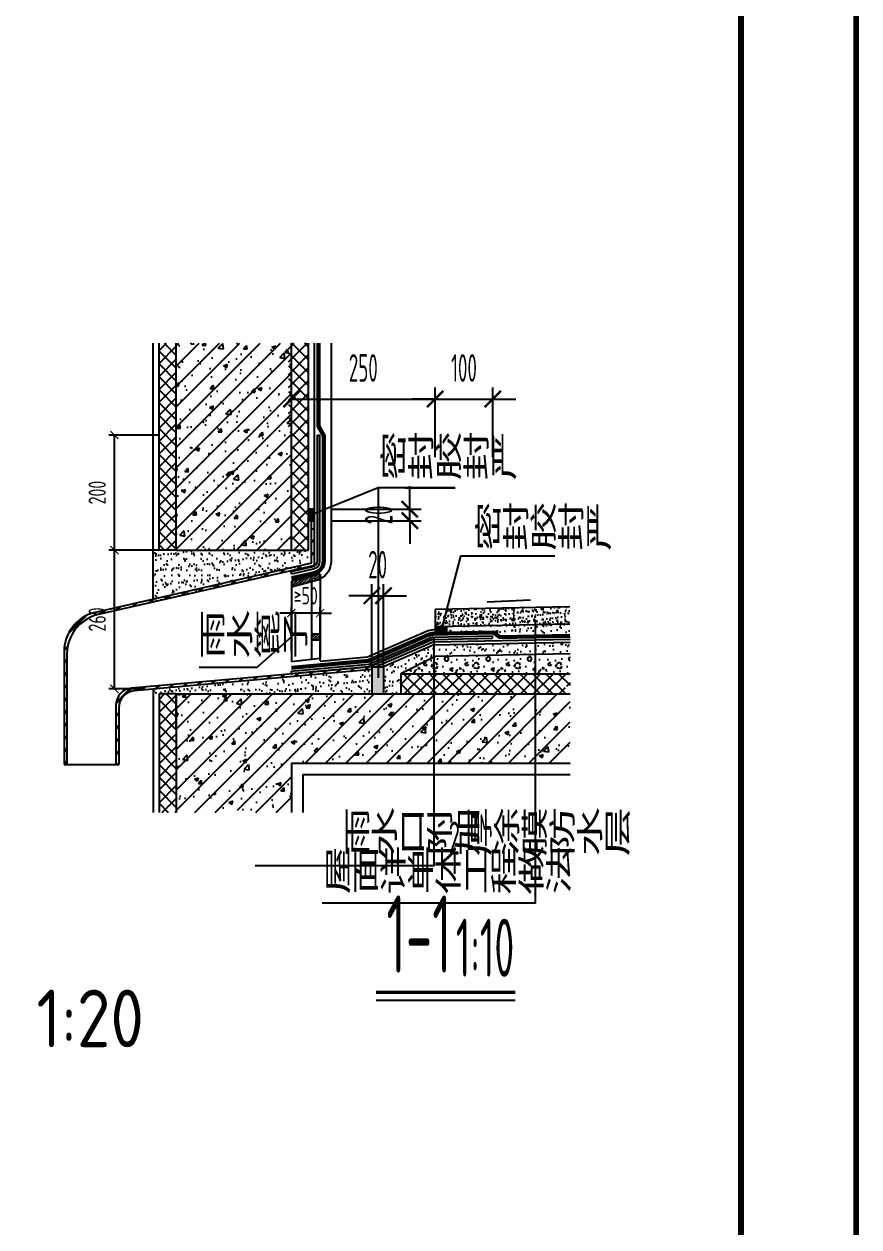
# Model space of a CAD drawing. Extents: x -40548 to 155442, y 5688 to 67136.
# Drawn here: x 135196 to 136647, y 14156 to 16247 of the extents above; entities that cross this region are included whole.
import ezdxf
from ezdxf.enums import TextEntityAlignment as Align

# ---------------------------------------------------------------- set-up
doc = ezdxf.new("R2010")
doc.units = 0
doc.header["$LTSCALE"] = 1000
doc.linetypes.add('DASH', pattern=[0.35, 0.25, -0.1])
doc.linetypes.add('HIDDEN3', pattern=[0.25, 0.125, -0.125])
doc.layers.get('DEFPOINTS').update_dxf_attribs({"color": 200})
for name, color, linetype in [('0-cxFrame', 155, 'Continuous'), ('A-HATCH-1', 252, 'Continuous'), ('A-TEXT', 61, 'Continuous'), ('AD-NAME-DRWN', 91, 'Continuous'), ('AD-SIGN', 195, 'Continuous'), ('AE-FNSH', 11, 'Continuous'), ('AE-PATN-MATE', 8, 'Continuous'), ('AE-PIPE', 10, 'Continuous'), ('AE-SUFC', 3, 'Continuous'), ('AS-WALL', 40, 'Continuous'), ('DIM_SYMB', 3, 'Continuous'), ('PUB_DIM', 3, 'Continuous')]:
    doc.layers.add(name, color=color, linetype=linetype)
doc.layers.add('0-cxText', color=131, linetype='Continuous', lineweight=25)
doc.styles.add('cx_tuming', font='simhei.ttf')
doc.styles.add('cx_tuqian1', font='')
doc.styles.get("Standard").update_dxf_attribs({"font": 'gbenor.shx', "bigfont": 'gbcbig.shx'})
doc.styles.add('TH-STYLE1', font='@TSSDENG', dxfattribs={"width": 0.7, "bigfont": '@TSSDCHN'})
doc.styles.add('TH-STYLE2', font='@TSSDENG', dxfattribs={"width": 0.7, "bigfont": '@TSSDCHN'})
doc.styles.add('TH-STYLE3', font='@TSSDENG', dxfattribs={"width": 0.7, "bigfont": '@TSSDCHN'})
doc.styles.add('TH-STYLE3_T3', font='@TSSDENG', dxfattribs={"width": 0.525, "bigfont": '@TSSDCHN'})
doc.styles.add('黑体', font='', dxfattribs={"width": 0.9})
doc.styles.get('cx_tuqian1').set_extended_font_data('SimSun')
doc.styles.get('黑体').set_extended_font_data('冬青黑体简体中文 W3')
doc.dimstyles.new('TH-DIM10', dxfattribs={"dimscale": 10, "dimtxt": 3, "dimasz": 2, "dimexe": 1, "dimexo": 0, "dimgap": 1.5, "dimtad": 1, "dimdec": 0, "dimdsep": 46, "dimtxsty": 'TH-STYLE3', "dimblk1": 'ARCHTICK', "dimblk2": 'ARCHTICK', "dimsah": 1, "dimcen": -1, "dimclrd": 256, "dimclre": 256, "dimclrt": 256, "dimazin": 0, "dimtfac": 1, "dimtdec": 0, "dimtix": 1, "dimtmove": 2, "dimatfit": 0, "dimldrblk": 'ARCHTICK', "dimfxl": 0, "dimtolj": 1, "dimtzin": 0, "dimlwd": -1, "dimlwe": -1, "dimarcsym": 0})
doc.dimstyles.new('TH-DIM10$TCH-20', dxfattribs={"dimscale": 20, "dimtxt": 2.4, "dimasz": 2, "dimexe": 1, "dimexo": 0, "dimgap": 1.5, "dimtad": 1, "dimdec": 0, "dimdsep": 46, "dimtxsty": 'TH-STYLE3_T3', "dimblk": 'ARCHTICK', "dimblk1": 'ARCHTICK', "dimblk2": 'ARCHTICK', "dimcen": -1, "dimclrd": 256, "dimclre": 256, "dimclrt": 256, "dimazin": 0, "dimtfac": 1, "dimtdec": 0, "dimtix": 1, "dimtmove": 2, "dimatfit": 0, "dimldrblk": 'ARCHTICK', "dimfxl": 0, "dimtolj": 1, "dimtzin": 0, "dimlwd": -1, "dimlwe": -1, "dimarcsym": 0})
pattern_1 = [(45, (-33926.475, -74853.203), (-11.2253202, 11.2253202), []), (135, (-33926.475, -74853.203), (-11.2253202, -11.2253202), [])]

# ---------------------------------------------------------------- blocks, each defined once
blk = doc.blocks.new('A$C084F4FFF')
at = {"layer": 'A-HATCH-1'}
h = blk.add_hatch(dxfattribs=at)
h.set_pattern_fill('JIS_LC_8A', color=256, scale=2, style=0)
h.set_pattern_definition([(45, (-170191.733, -88013.076), (-11.0308658, 11.0308658), []), (45, (-170189.733, -88013.076), (-11.0308658, 11.0308658), [])])
h.paths.add_polyline_path([(0, 196.4), (0, 0), (5, 0), (5, 192.6, -0.338851), (56.7, 260.2), (435, 346.2), (435, 410), (430, 410), (430, 350), (51.7, 264, 0.338851)])
h = blk.add_hatch(dxfattribs=at)
h.set_pattern_fill('JIS_WOOD', color=256, scale=5, style=0)
h.set_pattern_definition([(45, (-163356.801, -88832.146), (-2.499999996, 2.499999996), [])])
h.paths.add_polyline_path([(445, 321.7), (445, 331.7), (395, 318.2), (395, 308.2)])
h = blk.add_hatch(dxfattribs=at)
h.set_pattern_fill('JIS_WOOD', color=256, scale=5, style=0)
h.set_pattern_definition([(45, (-163356.801, -88827.146), (-2.499999996, 2.499999996), [])])
h.paths.add_polyline_path([(430, 226.7), (430, 216.7), (445, 216.7), (445, 226.7)])
h = blk.add_hatch(dxfattribs=at)
h.set_pattern_fill('JIS_LC_8A', color=256, scale=2, style=0)
h.set_pattern_definition([(45, (-163366.801, -88827.687), (-11.0308658, 11.0308658), []), (45, (-163364.801, -88827.687), (-11.0308658, 11.0308658), [])])
h.paths.add_polyline_path([(95, 0), (95, 98.5, -0.384207), (121.9, 128.3), (535, 165), (535, 170), (116.9, 132.8, 0.384207), (90, 103), (90, 0)])
at = {"layer": 'AE-PIPE'}
for p, q in [((430, 350), (430, 410)), ((430, 410), (435, 410)), ((435, 346.2), (435, 410)), ((430, 350), (51.7, 264)), ((435, 346.2), (56.7, 260.2)), ((445, 331.7), (395, 318.2)), ((445, 321.7), (395, 308.2)), ((395, 318.2), (395, 313.2)), ((430, 317.7), (430, 182.5)), ((445, 331.2), (445, 326.2)), ((445, 326.7), (445, 184.1)), ((395, 313.2), (395, 178.6)), ((445, 226.7), (430, 226.7)), ((430, 226.2), (430, 216.2)), ((430, 216.7), (445, 216.7)), ((445, 216.2), (445, 226.2)), ((0, 196.4), (0, 0)), ((5, 192.6), (5, 0)), ((535, 170), (116.9, 132.8)), ((445, 184.1), (395, 178.6)), ((535, 170), (535, 165)), ((535, 165), (121.9, 128.3)), ((90, 103), (90, 0)), ((95, 98.5), (95, 0)), ((0, 0), (5, 0)), ((5, 0), (90, 0)), ((90, 0), (95, 0))]:
    blk.add_line(p, q, dxfattribs=at)
for centre, radius, start in [((70, 196.4), 70, 105.124), ((75, 192.6), 70, 105.124), ((120, 103), 30, 95.9315), ((125, 98.5), 30, 95.9315)]:
    blk.add_arc(centre, radius, start, 180, dxfattribs=at)
blk = doc.blocks.new('_ArchTick')
at = {"color": 0, "linetype": 'ByBlock', "const_width": 0.1}
blk.add_lwpolyline([(-0.354, -0.354), (0.354, 0.354)], dxfattribs=at)
blk = doc.blocks.new('*D17')
at = {"layer": 'DEFPOINTS', "color": 0}
for p in [(135352.8, 15332.6), (135430.3, 15332.6), (135402.8, 15091.5)]:
    blk.add_point(p, dxfattribs=at)
at = {"layer": 'PUB_DIM'}
for p, q in [((135430.3, 15332.6), (135342.8, 15332.6)), ((135352.8, 15091.5), (135352.8, 15332.6)), ((135402.8, 15091.5), (135342.8, 15091.5))]:
    blk.add_line(p, q, dxfattribs=at)
at = {"layer": 'PUB_DIM', "xscale": 20, "yscale": 20, "zscale": 20}
for p, rotation in [((135352.8, 15332.6), 90), ((135352.8, 15091.5), 270)]:
    blk.add_blockref('_ArchTick', p, dxfattribs=dict(at, rotation=rotation))
at = {"layer": 'PUB_DIM', "insert": (135322.8, 15212.1), "char_height": 30, "attachment_point": 5, "rotation": 90, "style": 'TH-STYLE3'}
blk.add_mtext('\\A1;260', dxfattribs=at)
blk = doc.blocks.new('*D18')
at = {"layer": 'DEFPOINTS', "color": 0}
for p in [(135352.8, 15532.6), (135430.3, 15532.6), (135402.8, 15332.6)]:
    blk.add_point(p, dxfattribs=at)
at = {"layer": 'PUB_DIM'}
for p, q in [((135430.3, 15532.6), (135342.8, 15532.6)), ((135352.8, 15332.6), (135352.8, 15532.6)), ((135402.8, 15332.6), (135342.8, 15332.6))]:
    blk.add_line(p, q, dxfattribs=at)
at = {"layer": 'PUB_DIM', "xscale": 20, "yscale": 20, "zscale": 20}
for p, rotation in [((135352.8, 15532.6), 90), ((135352.8, 15332.6), 270)]:
    blk.add_blockref('_ArchTick', p, dxfattribs=dict(at, rotation=rotation))
at = {"layer": 'PUB_DIM', "insert": (135322.8, 15432.6), "char_height": 30, "attachment_point": 5, "rotation": 90, "style": 'TH-STYLE3'}
blk.add_mtext('\\A1;200', dxfattribs=at)
blk = doc.blocks.new('*D19')
at = {"layer": 'DEFPOINTS', "color": 0}
for p in [(135660.3, 15223.3), (135660.3, 15157.7), (135710.3, 15141)]:
    blk.add_point(p, dxfattribs=at)
at = {"layer": 'PUB_DIM'}
for p, q in [((135660.3, 15223.3), (135640.3, 15223.3)), ((135660.3, 15157.7), (135660.3, 15233.3)), ((135710.3, 15223.3), (135660.3, 15223.3)), ((135710.3, 15141), (135710.3, 15233.3)), ((135710.3, 15223.3), (135730.3, 15223.3))]:
    blk.add_line(p, q, dxfattribs=at)
at = {"layer": 'PUB_DIM', "xscale": 20, "yscale": 20, "zscale": 20}
blk.add_blockref('_ArchTick', (135660.3, 15223.3), dxfattribs=at)
at = {"layer": 'PUB_DIM', "xscale": 20, "yscale": 20, "zscale": 20, "rotation": 180}
blk.add_blockref('_ArchTick', (135710.3, 15223.3), dxfattribs=at)
at = {"layer": 'PUB_DIM', "insert": (135685.3, 15253.3), "char_height": 30, "attachment_point": 5, "style": 'TH-STYLE3'}
blk.add_mtext('\\A1;≥50', dxfattribs=at)
blk = doc.blocks.new('_ARROW')
blk.add_solid([(0, 0), (-1, 0.1), (-1, -0.1)])
blk = doc.blocks.new('TK22.A1 L(Dragon)')
at = {"layer": '0-cxFrame', "color": 7, "const_width": 0.5}
blk.add_lwpolyline([(0, 0), (-841, 0), (-841, 594), (0, 594)], close=True, dxfattribs=at)
at = {"layer": '0-cxFrame', "const_width": 0.5}
blk.add_lwpolyline([(-80, 10), (-821, 10), (-821, 584), (-80, 584)], close=True, dxfattribs=at)
at = {"style": '黑体', "flags": 4}
blk.add_attdef('图幅', text='', height=3.3, dxfattribs=at).set_placement((-40, 3), align=Align.RIGHT)
at = {"layer": '0-cxText', "flags": 4}
for tag, height, style, p in [('建设单位', 3.5, 'cx_tuming', (-45, 240)), ('项目名称', 3.5, 'cx_tuming', (-45, 210)), ('子项名称', 3.5, 'cx_tuming', (-45, 180)), ('工程编号', 3.3, 'cx_tuqian1', (-35, 165)), ('图名1', 3.5, 'cx_tuming', (-45, 87)), ('图名2', 3.5, 'cx_tuming', (-45, 79)), ('图名3', 3.5, 'cx_tuming', (-45, 71)), ('出图日期', 3.3, 'cx_tuqian1', (-39, 60)), ('专业', 3.3, 'cx_tuqian1', (-55, 52)), ('版次', 3.3, 'cx_tuqian1', (-20, 44)), ('图号', 3.3, 'cx_tuqian1', (-55, 44))]:
    blk.add_attdef(tag, text='', height=height, dxfattribs=dict(at, style=style)).set_placement(p, align=Align.MIDDLE)
at = {"layer": 'DEFPOINTS', "color": 6, "flags": 4}
for tag, height, style, p in [('tufu', 3.3, '黑体', (-12, 12)), ('dwfname', 4, 'cx_tuqian1', (-80, 3))]:
    blk.add_attdef(tag, text='', height=height, dxfattribs=dict(at, style=style)).set_placement(p, align=Align.RIGHT)
blk = doc.blocks.new('*D147')
at = {"layer": 'DEFPOINTS', "color": 0}
for p in [(135820.3, 15253.4), (135800.3, 15129.9), (135820.3, 15129.9)]:
    blk.add_point(p, dxfattribs=at)
at = {"layer": 'PUB_DIM'}
for p, q in [((135800.3, 15129.9), (135800.3, 15273.4)), ((135820.3, 15129.9), (135820.3, 15273.4)), ((135800.3, 15253.4), (135760.3, 15253.4)), ((135800.3, 15253.4), (135820.3, 15253.4)), ((135820.3, 15253.4), (135860.3, 15253.4))]:
    blk.add_line(p, q, dxfattribs=at)
at = {"layer": 'PUB_DIM', "xscale": 40, "yscale": 40, "zscale": 40}
blk.add_blockref('_ArchTick', (135800.3, 15253.4), dxfattribs=at)
at = {"layer": 'PUB_DIM', "xscale": 40, "yscale": 40, "zscale": 40, "rotation": 180}
blk.add_blockref('_ArchTick', (135820.3, 15253.4), dxfattribs=at)
at = {"layer": 'PUB_DIM', "insert": (135810.3, 15307.4), "char_height": 48, "attachment_point": 5, "style": 'TH-STYLE3_T3'}
blk.add_mtext('\\A1;20', dxfattribs=at)
blk = doc.blocks.new('*D151')
at = {"layer": 'DEFPOINTS', "color": 0}
for p in [(136010.3, 15595.2), (135910.3, 15494), (136010.3, 15494)]:
    blk.add_point(p, dxfattribs=at)
at = {"layer": 'PUB_DIM'}
for p, q in [((135910.3, 15595.2), (135870.3, 15595.2)), ((135910.3, 15494), (135910.3, 15615.2)), ((135910.3, 15595.2), (136010.3, 15595.2)), ((136010.3, 15494), (136010.3, 15615.2)), ((136010.3, 15595.2), (136050.3, 15595.2))]:
    blk.add_line(p, q, dxfattribs=at)
at = {"layer": 'PUB_DIM', "xscale": 40, "yscale": 40, "zscale": 40}
blk.add_blockref('_ArchTick', (135910.3, 15595.2), dxfattribs=at)
at = {"layer": 'PUB_DIM', "xscale": 40, "yscale": 40, "zscale": 40, "rotation": 180}
blk.add_blockref('_ArchTick', (136010.3, 15595.2), dxfattribs=at)
at = {"layer": 'PUB_DIM', "insert": (135960.3, 15649.2), "char_height": 48, "attachment_point": 5, "style": 'TH-STYLE3_T3'}
blk.add_mtext('\\A1;100', dxfattribs=at)
blk = doc.blocks.new('*D152')
at = {"layer": 'DEFPOINTS', "color": 0}
for p in [(135910.3, 15595.2), (135660.3, 15494), (135910.3, 15494)]:
    blk.add_point(p, dxfattribs=at)
at = {"layer": 'PUB_DIM'}
for p, q in [((135660.3, 15494), (135660.3, 15615.2)), ((135660.3, 15595.2), (135910.3, 15595.2)), ((135910.3, 15494), (135910.3, 15615.2))]:
    blk.add_line(p, q, dxfattribs=at)
at = {"layer": 'PUB_DIM', "xscale": 40, "yscale": 40, "zscale": 40, "rotation": 180}
blk.add_blockref('_ArchTick', (135660.3, 15595.2), dxfattribs=at)
at = {"layer": 'PUB_DIM', "xscale": 40, "yscale": 40, "zscale": 40}
blk.add_blockref('_ArchTick', (135910.3, 15595.2), dxfattribs=at)
at = {"layer": 'PUB_DIM', "insert": (135785.3, 15649.2), "char_height": 48, "attachment_point": 5, "style": 'TH-STYLE3_T3'}
blk.add_mtext('\\A1;250', dxfattribs=at)
blk = doc.blocks.new('*D153')
at = {"layer": 'DEFPOINTS', "color": 0}
for p in [(135731.3, 15403.8), (135866.1, 15403.8), (135731.3, 15383.8)]:
    blk.add_point(p, dxfattribs=at)
at = {"layer": 'PUB_DIM'}
for p, q in [((135866.1, 15403.8), (135866.1, 15443.8)), ((135731.3, 15403.8), (135886.1, 15403.8)), ((135866.1, 15383.8), (135866.1, 15403.8)), ((135731.3, 15383.8), (135886.1, 15383.8)), ((135866.1, 15383.8), (135866.1, 15343.8))]:
    blk.add_line(p, q, dxfattribs=at)
at = {"layer": 'PUB_DIM', "xscale": 40, "yscale": 40, "zscale": 40}
for p, rotation in [((135866.1, 15403.8), 270), ((135866.1, 15383.8), 90)]:
    blk.add_blockref('_ArchTick', p, dxfattribs=dict(at, rotation=rotation))
at = {"layer": 'PUB_DIM', "insert": (135812.1, 15393.8), "char_height": 48, "attachment_point": 5, "rotation": 90, "style": 'TH-STYLE3_T3'}
blk.add_mtext('\\A1;20', dxfattribs=at)

msp = doc.modelspace()

# ---------------------------------------------------------------- hatches: boundary and pattern name
at = {"layer": 'A-HATCH-1'}
h = msp.add_hatch(dxfattribs=at)
h.set_pattern_fill('钢筋混凝土', color=256, scale=10, style=0)
h.set_pattern_definition([(45, (-12437.17, -84374.01), (-17.6776695, 17.6776695), []), (50, (-12437.17, -84374.01), (71.726018, -6.275213), [7.5, -82.5]), (355, (-12437.17, -84374.01), (-13.875133, 75.219213), [6, -66]), (100.4514, (-12431.194, -84374.534), (57.850938, 68.943954), [6.37402, -70.11421]), (46.1842, (-12437.17, -84354.01), (106.724105, -16.5519), [11.25, -123.75]), (96.6356, (-12428.28, -84355.39), (93.46627, 97.41179), [9.56103, -105.1713]), (351.1842, (-12437.17, -84354.01), (93.466195, 97.41186), [9, -99]), (21, (-12427.17, -84359.01), (59.690705, -40.26189), [7.5, -82.5]), (326, (-12427.17, -84359.01), (24.331533, 72.515005), [6, -66]), (71.4514, (-12422.2, -84362.366), (84.022263, 32.25305), [6.37402, -70.11421]), (37.5, (-12437.17, -84374.01), (1.2159855, 33.2893854), [0, -65.2, 0, -67, 0, -66.25]), (7.5, (-12437.17, -84374.01), (26.306954, 39.441171), [0, -38.2, 0, -63.7, 0, -25.25]), (327.5, (-12459.47, -84374.01), (53.3822436, -2.255487), [0, -25, 0, -78, 0, -103.5]), (317.5, (-12469.47, -84374.01), (58.318617, 10.010498), [0, -32.5, 0, -51.8, 0, -73.5])])
h.paths.add_polyline_path([(135660.3, 15692.2), (135460.3, 15692.2), (135460.3, 15332.6), (135491.9, 15332.6), (135660.3, 15332.6)])
h = msp.add_hatch(dxfattribs=at)
h.set_pattern_fill('钢筋混凝土', color=256, scale=10, style=0)
h.set_pattern_definition([(45, (-17059.55, -81919.87), (-17.6776695, 17.6776695), []), (50, (-17059.55, -81919.87), (71.726018, -6.275213), [7.5, -82.5]), (355, (-17059.55, -81919.87), (-13.875133, 75.219213), [6, -66]), (100.4514, (-17053.574, -81920.39), (57.850938, 68.943954), [6.37402, -70.11421]), (46.1842, (-17059.55, -81899.87), (106.724105, -16.5519), [11.25, -123.75]), (96.6356, (-17050.66, -81901.25), (93.46627, 97.41179), [9.56103, -105.1713]), (351.1842, (-17059.55, -81899.87), (93.466195, 97.41186), [9, -99]), (21, (-17049.55, -81904.87), (59.690705, -40.26189), [7.5, -82.5]), (326, (-17049.55, -81904.87), (24.331533, 72.515005), [6, -66]), (71.4514, (-17044.58, -81908.225), (84.022263, 32.25305), [6.37402, -70.11421]), (37.5, (-17059.55, -81919.87), (1.2159855, 33.2893854), [0, -65.2, 0, -67, 0, -66.25]), (7.5, (-17059.55, -81919.87), (26.306954, 39.441171), [0, -38.2, 0, -63.7, 0, -25.25]), (327.5, (-17081.85, -81919.87), (53.3822436, -2.255487), [0, -25, 0, -78, 0, -103.5]), (317.5, (-17091.85, -81919.87), (58.318617, 10.010498), [0, -32.5, 0, -51.8, 0, -73.5])])
h.paths.add_polyline_path([(136144.7, 14962.6), (136144.7, 15082.6), (135460.3, 15082.6), (135460.3, 14876.8), (135561.7, 14876.8), (135565.5, 14888.9), (135569.6, 14864.7), (135571.1, 14876.8), (135660.3, 14876.8), (135660.3, 14962.6)])
at = {"layer": 'AE-PATN-MATE'}
h = msp.add_hatch(dxfattribs=at)
h.set_pattern_fill('ANSI37', color=256, scale=5, style=0)
h.set_pattern_definition(pattern_1)
h.paths.add_polyline_path([(135460.3, 15692.2), (135430.3, 15692.2), (135430.3, 15332.6), (135460.3, 15332.6)])
h = msp.add_hatch(dxfattribs=at)
h.set_pattern_fill('ANSI37', color=256, scale=5, style=0)
h.set_pattern_definition([(45, (-33951.475, -74853.203), (-11.2253202, 11.2253202), []), (135, (-33951.475, -74853.203), (-11.2253202, -11.2253202), [])])
h.paths.add_polyline_path([(135690.3, 15692.2), (135655.3, 15692.2), (135655.3, 15544.6), (135660.3, 15532.6), (135660.3, 15332.6), (135690.3, 15332.6)])
for points in [[(135690.3, 15403.8), (135700.3, 15403.8), (135700.3, 15383.8), (135690.3, 15383.8)], [(135929.9, 15199.9), (135910, 15199.5), (135910.1, 15189.5), (135930.1, 15189.9)], [(135820.3, 15129.9), (135800.3, 15129.9), (135800.3, 15124.8), (135800.3, 15082.6), (135820.3, 15082.6)]]:
    msp.add_hatch(color=256, dxfattribs=at).paths.add_polyline_path(points)
h = msp.add_hatch(dxfattribs=at)
h.set_pattern_fill('粉刷', color=256, scale=5, style=0)
h.set_pattern_definition([(37.5, (-10305.994, -82029.309), (-0.6299336, 19.2682377), [0, -15.2, 0, -17, 0, -16.25]), (7.5, (-10305.994, -82029.31), (17.697767, 28.2214607), [0, -8.2, 0, -13.7, 0, -5.25]), (327.5, (-10318.294, -82029.309), (31.1414186, 0.0565905), [0, -5, 0, -18, 0, -23.5]), (317.5, (-10318.294, -82029.31), (30.061266, 8.7767556), [0, -2.5, 0, -11.8, 0, -13.5])])
h.paths.add_polyline_path([(135690.3, 15332.6), (135420.3, 15332.6), (135420.3, 15242), (135690.3, 15308.5)])
h = msp.add_hatch(dxfattribs=at)
h.set_pattern_fill('AR-CONC', color=256, scale=0.1, style=0)
h.set_pattern_definition([(50, (-33926.715, -73041.206), (18.2184669, -1.5939086), [1.905, -20.955]), (355, (-33926.715, -73041.206), (-3.5243421, 19.1056845), [1.524, -16.7640584]), (100.451445, (-33925.196, -73041.338), (14.6941247, 17.5117752), [1.6190009, -17.8090245]), (46.1842, (-33926.715, -73036.126), (27.107904, -4.2042328), [2.8575, -31.4325]), (96.635558, (-33924.456, -73036.476), (23.7404134, 24.7426125), [2.4285023, -26.713561]), (351.184151, (-33926.715, -73036.126), (23.7404134, 24.7426125), [2.2859967, -25.145973]), (21, (-33924.175, -73037.396), (15.1614391, -10.2265198), [1.905, -20.955]), (326, (-33924.175, -73037.396), (6.1802028, 18.4187966), [1.524, -16.764]), (71.451445, (-33922.911, -73038.248), (21.341642, 8.1922769), [1.6190009, -17.8089938]), (37.5, (-33926.7146, -73041.2055), (0.30886033, 8.45550389), [0, -16.5608, 0, -17.018, 0, -16.8275]), (7.5, (-33926.715, -73041.2055), (6.68196625, 10.0180575), [0, -9.7028, 0, -16.1798, 0, -6.4135]), (327.5, (-33932.379, -73041.2055), (13.55905952, -0.5728744), [0, -6.35, 0, -19.812, 0, -26.289]), (317.5, (-33934.919, -73041.206), (14.81291814, 2.5426491), [0, -8.255, 0, -13.1572, 0, -18.669])])
h.paths.add_polyline_path([(136144.4, 15204.2), (136144.4, 15234.2), (135910, 15229.5), (135910, 15199.5)])
h = msp.add_hatch(dxfattribs=at)
h.set_pattern_fill('粉刷', color=256, scale=5, style=0)
h.set_pattern_definition([(37.5, (-9833.53, -82126.347), (-0.6299336, 19.2682377), [0, -15.2, 0, -17, 0, -16.25]), (7.5, (-9833.53, -82126.347), (17.697767, 28.2214607), [0, -8.2, 0, -13.7, 0, -5.25]), (327.5, (-9845.83, -82126.347), (31.1414186, 0.0565905), [0, -5, 0, -18, 0, -23.5]), (317.5, (-9845.83, -82126.347), (30.061266, 8.7767556), [0, -2.5, 0, -11.8, 0, -13.5])])
edge = h.paths.add_edge_path()
edge.add_line((136144.4, 15186.3), (136144.4, 15204.2))
edge.add_line((136144.4, 15204.2), (135929.9, 15199.9))
edge.add_line((135929.9, 15199.9), (135929.6, 15189.9))
edge.add_line((135929.6, 15189.9), (136011.1, 15191.6))
edge.add_line((136011.1, 15191.6), (136023.1, 15183.7))
edge.add_line((136023.1, 15183.7), (136144.5, 15186.2))
edge.add_arc((136169.3, 15214.4), 37.6, 228.5167, 228.6387, ccw=False)
h = msp.add_hatch(dxfattribs=at)
h.set_pattern_fill('粉刷', color=256, scale=5, style=0)
h.set_pattern_definition([(142.5, (281858.51, -82208.635), (0.6299336, 19.2682377), [0, -15.2, 0, -17, 0, -16.25]), (172.5, (281858.51, -82208.635), (-17.697767, 28.2214607), [0, -8.2, 0, -13.7, 0, -5.25]), (212.5, (281870.81, -82208.635), (-31.1414186, 0.0565905), [0, -5, 0, -18, 0, -23.5]), (222.5, (281870.81, -82208.635), (-30.061266, 8.7767556), [0, -2.5, 0, -11.8, 0, -13.5])])
h.paths.add_polyline_path([(135906.8, 15167.5), (135820.3, 15129.9), (135820.3, 15082.6), (135850.3, 15082.6), (135850.3, 15117.6), (135910.3, 15147.5), (136144.7, 15152.2), (136144.3, 15172.2)])
h = msp.add_hatch(dxfattribs=at)
h.set_pattern_fill('加气混凝土', color=256, scale=6, style=0)
h.set_pattern_definition([(6e-12, (-163525.6, -90811.2), (36, 72), [0, -72]), (6e-12, (-163567.72, -90820.92), (36, 72), [0, -72]), (6e-12, (-163544.32, -90821.64), (36, 72), [0, -72]), (6e-12, (-163518.76, -90800.4), (36, 72), [0, -72]), (6e-12, (-163548.64, -90825.24), (36, 72), [0, -72]), (6e-12, (-163511.56, -90755.04), (36, 72), [0, -72]), (6e-12, (-163533.52, -90760.8), (36, 72), [0, -72]), (6e-12, (-163522, -90769.8), (36, 72), [0, -72]), (6e-12, (-163580.68, -90771.24), (36, 72), [0, -72]), (6e-12, (-163545.4, -90774.48), (36, 72), [0, -72]), (6e-12, (-163559.08, -90792.84), (36, 72), [0, -72]), (6e-12, (-163558.36, -90819.84), (36, 72), [0, -72]), (6e-12, (-163531.36, -90822.72), (36, 72), [0, -72]), (6e-12, (-163511.56, -90791.04), (36, 72), [0, -72]), (6e-12, (-163578.88, -90802.2), (36, 72), [0, -72]), (6e-12, (-163572.76, -90789.96), (36, 72), [0, -72]), (6e-12, (-163544.68, -90795), (36, 72), [0, -72]), (6e-12, (-163554.76, -90805.44), (36, 72), [0, -72]), (6e-12, (-163560.52, -90781.68), (36, 72), [0, -72]), (6e-12, (-163551.52, -90754.68), (36, 72), [0, -72]), (6e-12, (-163576, -90817.32), (36, 72), [0, -72]), (6e-12, (-163536.4, -90769.44), (36, 72), [0, -72]), (6e-12, (-163569.88, -90768.36), (36, 72), [0, -72]), (6e-12, (-163575.64, -90759), (36, 72), [0, -72]), (130.601294, (-163515.982, -90777.5832), (-179.99999801, 216.000000944), [3.160986, -1324.45332]), (18.434949, (-163521.125, -90776.212), (179.99999934, 71.99999947), [3.252629, -452.115348]), (90, (-163521.125, -90779.298), (36, 72), [3.085714, -140.914278]), (161.565051, (-163518.039, -90780.326), (-180.0000009, 71.99999463), [3.252629, -452.115348]), (53.1301023, (-163518.039, -90780.326), (36.0000001, 71.99999997), [3.428572, -356.57142]), (135, (-163515.296, -90817.012), (-36.0000044, 71.9999951), [2.90924, -200.737512]), (45, (-163519.41, -90817.012), (35.9999998, 71.9999997), [2.90924, -200.737512]), (135, (-163517.353, -90819.07), (-36.0000044, 71.9999951), [2.90924, -200.737512]), (45, (-163517.353, -90819.07), (35.9999998, 71.9999997), [2.90924, -200.737512]), (116.56505, (-163549.925, -90768.67), (-6e-06, 143.999996), [3.833259, -76.66518]), (180, (-163551.64, -90765.24), (-36, 72), [4.114286, -67.88571]), (63.434949, (-163557.47, -90768.67), (3e-07, 143.999999), [3.833259, -76.66518]), (116.56505, (-163555.753, -90772.1), (-6e-06, 143.999996), [3.833259, -76.66518]), (6e-12, (-163555.75, -90772.1), (36, 72), [4.114286, -67.88571]), (63.434949, (-163551.64, -90772.1), (3e-07, 143.999999), [3.833259, -76.66518]), (107.102728, (-163522.839, -90793.0118), (-107.999995871, 360.00000058), [4.663362, -1953.9483]), (143.972626, (-163524.2105, -90788.5547), (-683.99999133, 503.99999943), [4.663362, -974.6424]), (180, (-163527.98, -90785.81), (-36, 72), [4.457143, -67.542852]), (36.0273733, (-163536.2105, -90788.5547), (683.999994945, 503.99999457), [4.663362, -974.6424]), (71.565051, (-163537.582, -90792.669), (108.00000055, 359.9999994), [4.336838, -451.031136]), (107.102728, (-163536.2105, -90797.126), (-107.999995871, 360.00000058), [4.663362, -1953.9483]), (143.972626, (-163532.439, -90799.869), (-683.99999133, 503.99999943), [4.663362, -974.6424]), (6e-12, (-163532.44, -90799.87), (36, 72), [4.457143, -67.542852]), (36.0273733, (-163527.982, -90799.869), (683.999994945, 503.99999457), [4.663362, -974.6424]), (71.565051, (-163524.21, -90797.126), (108.00000055, 359.9999994), [4.336838, -451.031136]), (150.255118, (-163522.153, -90759.412), (-108.00000026, 71.9999991), [2.764202, -577.718352]), (90, (-163524.553, -90760.783), (36, 72), [2.742857, -141.25713]), (29.7448813, (-163524.553, -90760.783), (108.00000006, 71.99999966), [2.764202, -577.718352]), (116.56505, (-163538.953, -90810.5), (-6e-06, 143.999996), [3.833259, -76.66518]), (168.690067, (-163540.668, -90807.069), (-324.00000024, 71.9999982), [3.49647, -730.76226]), (41.1859251, (-163546.839, -90808.7832), (899.999994547, 791.999993075), [3.644621, -1527.09624]), (90, (-163546.84, -90812.212), (36, 72), [3.428572, -140.57142]), (138.814074, (-163544.0962, -90814.6118), (-899.999984003, 792.000005044), [3.644621, -1527.09624]), (16.6992442, (-163544.0962, -90814.6118), (1187.999991062, 359.99999623), [3.579534, -1499.8245]), (60.9453959, (-163540.6677, -90813.5832), (35.999999904, 71.999999363), [3.52993, -1479.04074]), (109.983106, (-163569.1248, -90780.326), (-180.000000678, 503.999998666), [4.01304, -1681.4637]), (155.556045, (-163570.4962, -90776.5547), (-468.000001784, 215.999995512), [4.142758, -1735.81578]), (24.4439547, (-163578.039, -90776.5547), (468.000000233, 215.99999896), [4.142758, -1735.81578]), (70.0168934, (-163579.4105, -90780.326), (180.000000543, 503.99999875), [4.01304, -1681.4637]), (109.983106, (-163578.039, -90784.0975), (-180.000000678, 503.999998666), [4.01304, -1681.4637]), (160.016893, (-163574.2677, -90785.469), (-180.0000001, 71.99999672), [4.01304, -838.7253]), (19.9831065, (-163574.2677, -90785.469), (179.99999901, 71.99999989), [4.01304, -838.7253]), (70.0168934, (-163570.4962, -90784.0975), (180.000000543, 503.99999875), [4.01304, -1681.4637]), (122.005383, (-163542.382, -90786.84), (-36.00000483, 71.99999632), [3.234508, -676.01208]), (18.434949, (-163547.182, -90785.126), (179.99999934, 71.99999947), [3.252629, -452.115348]), (90, (-163547.182, -90788.212), (36, 72), [3.085714, -140.914278]), (161.565051, (-163544.096, -90789.24), (-180.0000009, 71.99999463), [3.252629, -452.115348]), (54.4623222, (-163544.0962, -90789.2404), (251.999999635, 359.99999946), [2.949368, -1235.78538]), (116.56505, (-163563.296, -90804.326), (-6e-06, 143.999996), [3.833259, -76.66518]), (180, (-163565.01, -90800.9), (-36, 72), [3.771428, -68.228568]), (59.0362434, (-163570.839, -90804.326), (36.00000012, 71.99999965), [3.998367, -835.65864]), (120.963756, (-163568.782, -90807.7547), (-36.00000492, 71.99999669), [3.998367, -835.65864]), (6e-12, (-163568.78, -90807.755), (36, 72), [3.771428, -68.228568]), (63.434949, (-163565.01, -90807.755), (3e-07, 143.999999), [3.833259, -76.66518])])
h.paths.add_polyline_path([(136144.7, 15117.6), (136144.7, 15152.2), (135910.3, 15147.5), (135850.3, 15117.6)])
h = msp.add_hatch(dxfattribs=at)
h.set_pattern_fill('粉刷', color=256, scale=5, style=0)
h.set_pattern_definition([(37.5, (-10305.994, -82190.324), (-0.6299336, 19.2682377), [0, -15.2, 0, -17, 0, -16.25]), (7.5, (-10305.994, -82190.324), (17.697767, 28.2214607), [0, -8.2, 0, -13.7, 0, -5.25]), (327.5, (-10318.294, -82190.324), (31.1414186, 0.0565905), [0, -5, 0, -18, 0, -23.5]), (317.5, (-10318.294, -82190.324), (30.061266, 8.7767556), [0, -2.5, 0, -11.8, 0, -13.5])])
h.paths.add_polyline_path([(135800.3, 15124.8), (135420.3, 15088.5), (135420.3, 15082.6), (135800.3, 15082.6)])
h = msp.add_hatch(dxfattribs=at)
h.set_pattern_fill('ANSI37', color=256, scale=5, style=0)
h.set_pattern_definition([(45, (-31541.115, -73310.92), (-11.2253202, 11.2253202), []), (135, (-31541.115, -73310.92), (-11.2253202, -11.2253202), [])])
h.paths.add_polyline_path([(136152.2, 15101.5), (136144.7, 15102.4), (136144.7, 15117.6), (135850.3, 15117.6), (135850.3, 15082.6), (136144.7, 15082.6), (136144.7, 15093), (136132.6, 15094.5), (136152.2, 15099.7)])
h = msp.add_hatch(dxfattribs=at)
h.set_pattern_fill('ANSI37', color=256, scale=5, style=0)
h.set_pattern_definition(pattern_1)
h.paths.add_polyline_path([(135460.3, 15082.6), (135430.3, 15082.6), (135430.3, 14876.8), (135460.3, 14876.8)])

# ---------------------------------------------------------------- linework, layer by layer
at = {"layer": 'A-TEXT'}
msp.add_line((135811.2, 15441.1), (135811.2, 15110.4), dxfattribs=at)
for points in [[(135945.1, 15441.1), (135811.2, 15441.1), (135695.3, 15393.8)], [(135857.7, 15441.1), (135857.7, 15441.1), (135945.1, 15441.1)], [(136118, 15322), (135954.5, 15322), (135921.4, 15195.1)], [(136083.9, 15211.6), (136083.9, 14719), (135713.8, 14719)], [(135500.1, 15129.1), (135601.1, 15129.1), (135660.3, 15182.2)], [(135597.2, 14784.8), (135908.2, 14784.8), (135908.3, 15179.5)]]:
    msp.add_lwpolyline(points, dxfattribs=at)
at = {"layer": 'AD-NAME-DRWN'}
msp.add_line((135807.5, 14550.4), (136049.3, 14550.4), dxfattribs=at)
at = {"layer": 'AD-NAME-DRWN', "const_width": 6}
msp.add_lwpolyline([(135807.5, 14564.3), (136049.3, 14564.3)], dxfattribs=at)
at = {"layer": 'AD-SIGN'}
msp.add_lwpolyline([(136000.4, 15242.6), (136076, 15246.4)], dxfattribs=at)
at = {"layer": 'AE-FNSH'}
for p, q in [((135420.3, 15247.3), (135420.3, 15692.2)), ((135700.3, 15403.8), (135690.3, 15403.8)), ((135700.3, 15383.8), (135700.3, 15403.8)), ((135700.3, 15383.8), (135690.3, 15383.8)), ((135700.3, 15383.8), (135695.3, 15383.8)), ((135430.3, 15332.6), (135420.3, 15332.6)), ((136144.4, 15234.2), (135910, 15229.5)), ((135910, 15229.5), (135910, 15189.5)), ((136144.4, 15204.2), (135910, 15199.5)), ((135420.3, 15091.1), (135420.3, 14876.8))]:
    msp.add_line(p, q, dxfattribs=at)
at = {"layer": 'AE-FNSH', "linetype": 'DASH', "ltscale": 10}
for q in [(135680.3, 14876.8), (136144.7, 14942.6)]:
    msp.add_line((135680.3, 14942.6), q, dxfattribs=at)
at = {"layer": 'AE-FNSH'}
msp.add_lwpolyline([(135729.3, 15692.2), (135729.3, 15326.8)], dxfattribs=at)
for points in [[(135729.3, 15332.9), (135729.3, 15313.1, -0.285901), (135710.3, 15282.6, -0.285901)], [(135710.3, 15139.9), (135792.5, 15147.3), (135895.1, 15191.8, -0.097771), (135907.2, 15194.5), (135910, 15194.5)]]:
    msp.add_lwpolyline(points, format="xyb", dxfattribs=at)
at = {"layer": 'AE-PIPE'}
for p, q in [((135695.3, 15321.3), (135695.3, 15383.8)), ((135695.3, 15383.8), (135700.3, 15383.8)), ((135700.3, 15317.2), (135700.3, 15383.8))]:
    msp.add_line(p, q, dxfattribs=at)
at = {"layer": 'AE-SUFC'}
for p, q in [((135430.3, 15332.6), (135430.3, 15692.2)), ((135690.3, 15332.6), (135690.3, 15692.2)), ((135700.3, 15403.8), (135700.3, 15692.2)), ((135705.3, 15532.6), (135709.3, 15532.6)), ((135460.3, 15332.6), (135430.3, 15332.6)), ((135660.3, 15332.6), (135690.3, 15332.6)), ((135929.9, 15199.9), (135930.1, 15189.9)), ((136144.7, 15177.2), (135907.7, 15172.5)), ((136010.1, 15179.5), (136010, 15183.5)), ((135901.9, 15176.2), (135798.2, 15131.2)), ((135903.9, 15171.7), (135807.7, 15129.9)), ((135906.8, 15167.5), (135820.3, 15129.9)), ((136144.7, 15172.2), (135906.8, 15167.5)), ((135910.3, 15147.5), (135850.3, 15117.6)), ((136144.7, 15152.2), (135910.3, 15147.5)), ((135659.8, 15122.4), (135660.2, 15118.4)), ((135800.3, 15129.9), (135800.3, 15082.6)), ((135800.3, 15129.9), (135820.3, 15129.9)), ((135820.3, 15129.9), (135820.3, 15082.6)), ((135820.3, 15117.1), (135820.3, 15082.6)), ((135850.3, 15117.6), (135850.3, 15082.6)), ((135850.3, 15117.6), (136144.7, 15117.6)), ((135430.3, 15082.6), (135430.3, 14876.8)), ((135460.3, 15082.6), (135430.3, 15082.6))]:
    msp.add_line(p, q, dxfattribs=at)
at = {"layer": 'AE-SUFC', "linetype": 'HIDDEN3', "ltscale": 0.1, "const_width": 4}
for points in [[(135707.3, 15692.2), (135707.3, 15548), (135716.3, 15531.4), (135716.3, 15313.1, -0.35014), (135699.9, 15292.6), (135660.3, 15283.6)], [(135660.3, 15128.5), (135794.3, 15140.4), (135897.9, 15185.4, -0.097771), (135907.4, 15187.5), (136010.4, 15189.5), (136022.4, 15181.7), (136144.5, 15184.2)]]:
    msp.add_lwpolyline(points, format="xyb", dxfattribs=at)
at = {"layer": 'AE-SUFC'}
for points in [[(135705.3, 15692.2), (135705.3, 15547.4), (135714.3, 15530.9), (135714.3, 15332.9)], [(135709.3, 15692.2), (135709.3, 15548.5), (135718.3, 15532), (135718.3, 15332.9)]]:
    msp.add_lwpolyline(points, dxfattribs=at)
for points in [[(135705.3, 15532.6), (135705.3, 15313.1, -0.35014), (135697.5, 15303.4), (135659.4, 15294.7), (135660.3, 15290.8)], [(135709.3, 15532.6), (135709.3, 15313.1, -0.35014), (135698.4, 15299.5), (135660.3, 15290.8)], [(135714.3, 15332.9), (135714.3, 15313.1, -0.35014), (135699.5, 15294.6), (135660.3, 15285.7)], [(135718.3, 15332.9), (135718.3, 15313.1, -0.35014), (135700.4, 15290.7), (135660.3, 15281.6)], [(135659.8, 15122.4), (135794.8, 15134.4, 0.080446), (135796.6, 15134.9), (135900.3, 15179.9, -0.097771), (135907.5, 15181.5), (136010.1, 15183.5)], [(135660.2, 15118.4), (135795.1, 15130.4, 0.080446), (135798.2, 15131.2), (135901.9, 15176.2, -0.097771), (135907.6, 15177.5), (136010.1, 15179.5)], [(135660.3, 15130.5), (135793.8, 15142.3), (135897.1, 15187.2, -0.097771), (135907.3, 15189.5), (136011.1, 15191.6), (136023.1, 15183.7), (136144.5, 15186.2)], [(135660.3, 15126.4), (135794.4, 15138.4, 0.080446), (135795.1, 15138.5), (135898.7, 15183.6, -0.097771), (135907.4, 15185.5), (136009.6, 15187.5), (136021.6, 15179.7), (136144.6, 15182.2)]]:
    msp.add_lwpolyline(points, format="xyb", dxfattribs=at)
msp.add_arc((135907.9, 15162.5), 10, 91.1458, 113.4823, dxfattribs=at)
at = {"layer": 'AS-WALL'}
for p, q in [((135460.3, 15332.6), (135460.3, 15692.2)), ((135660.3, 15332.6), (135660.3, 15692.2)), ((135460.3, 15332.6), (135660.3, 15332.6)), ((135460.3, 15024.8), (135460.3, 15082.6)), ((135460.3, 15082.6), (135660.3, 15082.6)), ((135460.3, 15082.6), (135460.3, 14876.8)), ((135660.3, 15082.6), (136144.7, 15082.6)), ((135660.3, 14962.6), (135660.3, 14876.8)), ((135660.3, 14962.6), (136144.7, 14962.6))]:
    msp.add_line(p, q, dxfattribs=at)

# ---------------------------------------------------------------- block references
at = {"layer": '0-cxFrame', "xscale": 20, "yscale": 20, "zscale": 20, "rotation": 270}
msp.add_blockref('TK22.A1 L(Dragon)', (124761.8, 5693.3), dxfattribs=at)
at = {"layer": 'AD-SIGN', "xscale": 15.00000000035661, "yscale": 15.00000000035661, "zscale": 15.00000000035661, "rotation": 182.3814709168736}
msp.add_blockref('_ARROW', (136000.4, 15242.6), dxfattribs=at)
at = {"layer": 'AS-WALL', "color": 4}
msp.add_blockref('A$C084F4FFF', (135265.3, 14959.9), dxfattribs=at)

# ---------------------------------------------------------------- texts
at = {"layer": 'A-TEXT', "style": 'TH-STYLE1'}
for s, height, width, p in [('密封胶封严', 72.2, 0.7, (135813.2, 15456.8)), ('密封胶封严', 72.2, 0.7, (135978, 15334.4)), ('雨水篦子', 72.2, 0.7, (135498.2, 15146.4)), ('雨水口附加', 72.2, 0.7, (135749.8, 14803.6)), ('厚涂膜防水层', 72.2, 0.7, (135962.4, 14803.6)), ('2', 57.3, 0.525, (135933.7, 14803.6)), ('屋面详单体工程做法', 72.2, 0.7, (135716.6, 14737.1))]:
    msp.add_text(s, height=height, dxfattribs=dict(at, width=width)).set_placement(p)
at = {"layer": 'AD-NAME-DRWN', "style": 'TH-STYLE2', "width": 0.525}
for s, height, p in [('1-1', 134.54, (135825.6, 14598)), ('1:10', 100.9, (135946.1, 14591.2))]:
    msp.add_text(s, height=height, dxfattribs=at).set_placement(p)
at = {"layer": 'DIM_SYMB', "color": 7}
msp.add_text('1:20', height=100, dxfattribs=at).set_placement((135217.2, 14468.8))

# ---------------------------------------------------------------- dimensions: what is measured, and where the dimension line sits
at = {"layer": 'PUB_DIM'}
for p1, p2, distance, picture, middle in [((135660.3, 15494), (135910.3, 15494), 101.2, '*D152', (135785.3, 15649.2)), ((135910.3, 15494), (136010.3, 15494), 101.2, '*D151', (135960.3, 15649.2)), ((135731.3, 15383.8), (135731.3, 15403.8), -134.8, '*D153', (135812.1, 15393.8)), ((135800.3, 15129.9), (135820.3, 15129.9), 123.6, '*D147', (135810.3, 15307.4))]:
    dim = msp.add_aligned_dim(p1=p1, p2=p2, distance=distance, dimstyle='TH-DIM10$TCH-20', dxfattribs=at)
    dim.commit()
    dim.dimension.update_dxf_attribs({"geometry": picture, "text_midpoint": middle})
dim = msp.add_linear_dim(base=(135352.8, 15532.6), p1=(135402.8, 15332.6), p2=(135430.3, 15532.6), angle=270, dimstyle='TH-DIM10', dxfattribs=at)
dim.commit()
dim.dimension.update_dxf_attribs({"geometry": '*D18', "text_midpoint": (135322.8, 15432.6)})
for base, p1, p2, angle, text, picture, middle in [((135352.8, 15332.6), (135402.8, 15091.5), (135430.3, 15332.6), 270, '260', '*D17', (135322.8, 15212.1)), ((135660.3, 15223.3), (135710.3, 15141), (135660.3, 15157.7), 180, '≥<>', '*D19', (135685.3, 15253.3))]:
    dim = msp.add_linear_dim(base=base, p1=p1, p2=p2, angle=angle, text=text, dimstyle='TH-DIM10', dxfattribs=at)
    dim.commit()
    dim.dimension.update_dxf_attribs({"geometry": picture, "text_midpoint": middle})

doc.saveas('drawing.dxf')
